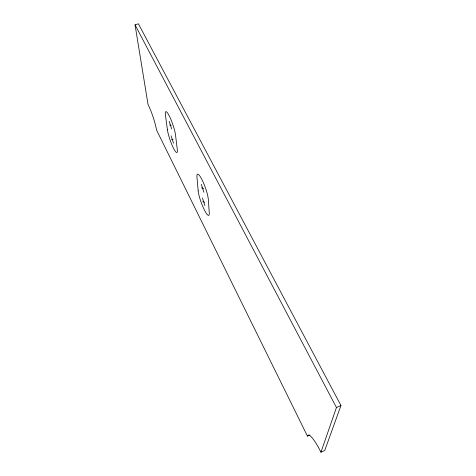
<?xml version="1.0" encoding="UTF-8"?>
<svg xmlns="http://www.w3.org/2000/svg" width="476" height="476" viewBox="0 0 476 476"><rect width="100%" height="100%" fill="white"/><g stroke="black" fill="none" stroke-linecap="round" stroke-linejoin="round"><path stroke-width="0.71" d="M320.955 452.2L336.449 407.515L135.041 24.841L138.409 23.8L340.959 405.528L324.739 450.48L320.955 452.2A26.228 4.766 65.7 0 0 307.454 436.111L156.491 129.93A18.748 2.767 71 0 0 148.024 104.411L135.041 24.841M307.454 436.111L309.876 435.028M336.449 407.515L340.959 405.528M169.682 125.027L171.223 125.313M171.538 139.284L173.062 139.712M201.592 187.782L203.591 188.793M202.693 201.187L204.644 202.318M169.2 121.35L171.693 128.984M171.086 135.791L173.502 143.193M202.419 197.909L204.9 205.584M201.306 184.313L203.859 192.245M167.415 129.805L165.458 115.365A14.268 2.428 71 0 1 169.295 115.924A14.268 2.428 71 0 1 175.543 135.172L177.274 149.375A13.858 2.309 70.8 0 1 173.448 148.173A13.858 2.309 70.8 0 1 167.415 129.805M198.177 190.858L196.957 177.227A15 2.767 70.1 0 1 201.943 179.595A15 2.767 70.1 0 1 208.333 199.575L209.261 212.867A14.577 2.618 69.9 0 1 204.365 209.904A14.577 2.618 69.9 0 1 198.177 190.858"/></g></svg>
